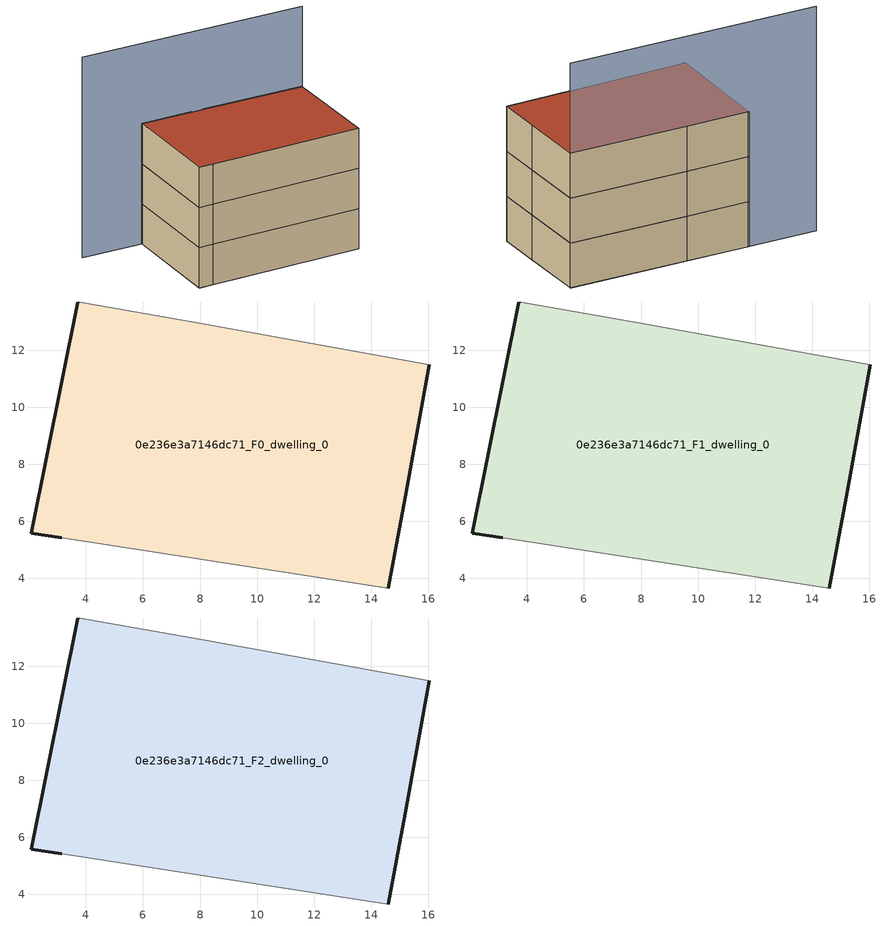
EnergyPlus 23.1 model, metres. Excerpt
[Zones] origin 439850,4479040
0e236e3a7146dc71_F0_dwelling_0
 floor ground (EU_floor_Construction): 14.6,3.66 15.19,6.84 16.03,11.49 8,12.94 3.8,13.67 3.72,13.69 2.09,5.57 3.15,5.42 z0
 wall outside (EU_wall_Construction): 3.15,5.42 2.09,5.57 3.72,13.69 / 16.03,11.49 15.19,6.84 14.6,3.66 z0:3
 wall adiabatic (EU_wall_Construction): 3.72,13.69 3.8,13.67 8,12.94 16.03,11.49 / 14.6,3.66 3.15,5.42 z0:3
0e236e3a7146dc71_F1_dwelling_0
 floor to 0e236e3a7146dc71_F0_dwelling_0 (EU_floor_Construction): 14.6,3.66 15.19,6.84 16.03,11.49 8,12.94 3.8,13.67 3.72,13.69 2.09,5.57 3.15,5.42 z3
 wall outside (EU_wall_Construction): 3.15,5.42 2.09,5.57 3.72,13.69 / 16.03,11.49 15.19,6.84 14.6,3.66 z3:6
 wall adiabatic (EU_wall_Construction): 3.72,13.69 3.8,13.67 8,12.94 16.03,11.49 / 14.6,3.66 3.15,5.42 z3:6
0e236e3a7146dc71_F2_dwelling_0
 floor to 0e236e3a7146dc71_F1_dwelling_0 (EU_floor_Construction): 14.6,3.66 15.19,6.84 16.03,11.49 8,12.94 3.8,13.67 3.72,13.69 2.09,5.57 3.15,5.42 z6
 wall outside (EU_wall_Construction): 3.15,5.42 2.09,5.57 3.72,13.69 / 16.03,11.49 15.19,6.84 14.6,3.66 z6:9
 wall adiabatic (EU_wall_Construction): 3.72,13.69 3.8,13.67 8,12.94 16.03,11.49 / 14.6,3.66 3.15,5.42 z6:9
 roof outside (EU_roof_Construction): 16.03,11.49 15.19,6.84 14.6,3.66 3.15,5.42 2.09,5.57 3.72,13.69 3.8,13.67 8,12.94 z9
shading: 16.04,11.49 -0.89,14.49 z0:15
[Building]
EU S2 Campaign: North Axis=0; Terrain=City; Solar Distribution=FullExterior
[Site:Location]
Madrid: Latitude=40.5; Longitude=-3.5; Time Zone=1; Elevation=609
[SizingPeriod:WeatherFileDays]
AnnualSizingPeriod: Begin Month=1; Begin Day of Month=1; End Month=12; End Day of Month=31; Day of Week for Start Day=Monday; Use Weather File Daylight Saving Period=No; Use Weather File Rain and Snow Indicators=No
[MATERIAL]
EU_InternalMass_Material: Roughness=MediumRough; Thickness=0.1; Conductivity=1; Density=1800; Specific Heat=900; Thermal Absorptance=0.9; Solar Absorptance=0.7; Visible Absorptance=0.7
[MATERIAL:NOMASS] Roughness=MediumRough; Thermal Absorptance=0.9; Solar Absorptance=0.7; Visible Absorptance=0.7
Name | Thermal Resistance
EU_wall_NoMass | 1.60022
EU_roof_NoMass | 1.57597
EU_floor_NoMass | 0.470652
[CONSTRUCTION]
EU_wall_Construction: EU_wall_NoMass
EU_roof_Construction: EU_roof_NoMass
EU_floor_Construction: EU_floor_NoMass
EU_InternalMass_Construction: EU_InternalMass_Material
[ZONE] Type=1; Multiplier=1; Ceiling Height=autocalculate; Floor Area=autocalculate; Part of Total Floor Area=Yes
Name | Volume
0e236e3a7146dc71_F0_dwelling_0 | 306.443
0e236e3a7146dc71_F1_dwelling_0 | 306.444
0e236e3a7146dc71_F2_dwelling_0 | 1532.22
[INTERNALMASS] Construction=EU_InternalMass_Construction; Surface Area=102.143
Name | Zone or ZoneList
0e236e3a7146dc71_F0_dwelling_0_EU_InternalMass | 0e236e3a7146dc71_F0_dwelling_0
0e236e3a7146dc71_F1_dwelling_0_EU_InternalMass | 0e236e3a7146dc71_F1_dwelling_0
0e236e3a7146dc71_F2_dwelling_0_EU_InternalMass | 0e236e3a7146dc71_F2_dwelling_0
[OTHEREQUIPMENT] Fuel Type=Electricity; Design Level Calculation Method=Watts/Area; Power per Zone Floor Area=1; Fraction Latent=0; Fraction Radiant=0; Fraction Lost=0; Carbon Dioxide Generation Rate=0; EndUse Subcategory=EU_Step8_InternalGains
Name | Zone or ZoneList or Space or SpaceList | Schedule
EU_Step8_InternalGain_0e236e3a7146dc71_F0_dwelling_0_f000 | 0e236e3a7146dc71_F0_dwelling_0 | EU_Step8_GainSchedule_0e236e3a7146dc71_F0_dwelling_0_f000
EU_Step8_InternalGain_0e236e3a7146dc71_F1_dwelling_0_f000 | 0e236e3a7146dc71_F1_dwelling_0 | EU_Step8_GainSchedule_0e236e3a7146dc71_F1_dwelling_0_f000
EU_Step8_InternalGain_0e236e3a7146dc71_F2_dwelling_0_f000 | 0e236e3a7146dc71_F2_dwelling_0 | EU_Step8_GainSchedule_0e236e3a7146dc71_F2_dwelling_0_f000
[ZONEVENTILATION:DESIGNFLOWRATE] Schedule=EU_AlwaysOn; Design Flow Rate Calculation Method=AirChanges/Hour; Air Changes per Hour=0.480704; Ventilation Type=Natural; Fan Pressure Rise=0; Fan Total Efficiency=1; Constant Term Coefficient=1; Temperature Term Coefficient=0; Velocity Term Coefficient=0; Velocity Squared Term Coefficient=0; Minimum Indoor Temperature=-100; Maximum Indoor Temperature=100; Delta Temperature=-100; Minimum Outdoor Temperature=-100; Maximum Outdoor Temperature=100; Maximum Wind Speed=40
Name | Zone or ZoneList or Space or SpaceList
EU_ConstantAir_0e236e3a7146dc71_F0_dwelling_0 | 0e236e3a7146dc71_F0_dwelling_0
EU_ConstantAir_0e236e3a7146dc71_F1_dwelling_0 | 0e236e3a7146dc71_F1_dwelling_0
EU_ConstantAir_0e236e3a7146dc71_F2_dwelling_0 | 0e236e3a7146dc71_F2_dwelling_0
[HVACTEMPLATE:THERMOSTAT] Constant Heating Setpoint=20; Constant Cooling Setpoint=50
EU_HeatOnly_0e236e3a7146dc71_F0_dwelling_0; EU_HeatOnly_0e236e3a7146dc71_F1_dwelling_0; EU_HeatOnly_0e236e3a7146dc71_F2_dwelling_0
[HVACTEMPLATE:ZONE:IDEALLOADSAIRSYSTEM] System Availability Schedule=EU_AlwaysOn; Maximum Heating Supply Air Temperature=50; Minimum Cooling Supply Air Temperature=13; Maximum Heating Supply Air Humidity Ratio=0.0156; Minimum Cooling Supply Air Humidity Ratio=0.0077; Heating Limit=NoLimit; Cooling Limit=NoLimit; Heating Availability Schedule=EU_AlwaysOn; Cooling Availability Schedule=EU_CoolingOff; Dehumidification Control Type=ConstantSensibleHeatRatio; Cooling Sensible Heat Ratio=0.7; Dehumidification Setpoint=60; Humidification Control Type=None; Humidification Setpoint=30; Outdoor Air Method=None; Outdoor Air Flow Rate per Person=0.00944; Outdoor Air Flow Rate per Zone Floor Area=0; Outdoor Air Flow Rate per Zone=0; Demand Controlled Ventilation Type=None; Outdoor Air Economizer Type=NoEconomizer; Heat Recovery Type=None; Sensible Heat Recovery Effectiveness=0.7; Latent Heat Recovery Effectiveness=0.65
Name | Template Thermostat
0e236e3a7146dc71_F0_dwelling_0 | EU_HeatOnly_0e236e3a7146dc71_F0_dwelling_0
0e236e3a7146dc71_F1_dwelling_0 | EU_HeatOnly_0e236e3a7146dc71_F1_dwelling_0
0e236e3a7146dc71_F2_dwelling_0 | EU_HeatOnly_0e236e3a7146dc71_F2_dwelling_0
[SIZING:ZONE] Zone Cooling Design Supply Air Temperature Input Method=SupplyAirTemperature; Zone Cooling Design Supply Air Temperature=13; Zone Heating Design Supply Air Temperature Input Method=SupplyAirTemperature; Zone Heating Design Supply Air Temperature=50; Zone Cooling Design Supply Air Humidity Ratio=0.008; Zone Heating Design Supply Air Humidity Ratio=0.008; Cooling Design Air Flow Method=DesignDay; Cooling Design Air Flow Rate=0; Cooling Minimum Air Flow per Zone Floor Area=0.000762; Cooling Minimum Air Flow=0; Cooling Minimum Air Flow Fraction=0.2; Heating Design Air Flow Method=DesignDay; Heating Design Air Flow Rate=0; Heating Maximum Air Flow per Zone Floor Area=0.002032; Heating Maximum Air Flow=0.141576; Heating Maximum Air Flow Fraction=0.3; Account for Dedicated Outdoor Air System=No; Dedicated Outdoor Air System Control Strategy=NeutralSupplyAir; Dedicated Outdoor Air Low Setpoint Temperature for Design=autosize; Dedicated Outdoor Air High Setpoint Temperature for Design=autosize; Zone Load Sizing Method=Sensible Load Only No Latent Load; Zone Latent Cooling Design Supply Air Humidity Ratio Input Method=HumidityRatioDifference; Zone Cooling Design Supply Air Humidity Ratio Difference=0.005; Zone Latent Heating Design Supply Air Humidity Ratio Input Method=HumidityRatioDifference; Zone Humidification Design Supply Air Humidity Ratio Difference=0.005
0e236e3a7146dc71_F0_dwelling_0; 0e236e3a7146dc71_F1_dwelling_0; 0e236e3a7146dc71_F2_dwelling_0
[SCHEDULE:CONSTANT]
Name | Hourly Value
EU_AlwaysOn | 1
EU_CoolingOff | 0
[SCHEDULE:FILE] Column Number=1; Rows to Skip at Top=0; Number of Hours of Data=8760; Column Separator=Comma; Interpolate to Timestep=No; Minutes per Item=60; Adjust Schedule for Daylight Savings=Yes
Name | File
EU_Step8_GainSchedule_0e236e3a7146dc71_F0_dwelling_0_f000 | ../../schedules/0e236e3a7146dc71/0e236e3a7146dc71_F0_dwelling_0_f000_gain.csv
EU_Step8_GainSchedule_0e236e3a7146dc71_F1_dwelling_0_f000 | ../../schedules/0e236e3a7146dc71/0e236e3a7146dc71_F1_dwelling_0_f000_gain.csv
EU_Step8_GainSchedule_0e236e3a7146dc71_F2_dwelling_0_f000 | ../../schedules/0e236e3a7146dc71/0e236e3a7146dc71_F2_dwelling_0_f000_gain.csv
